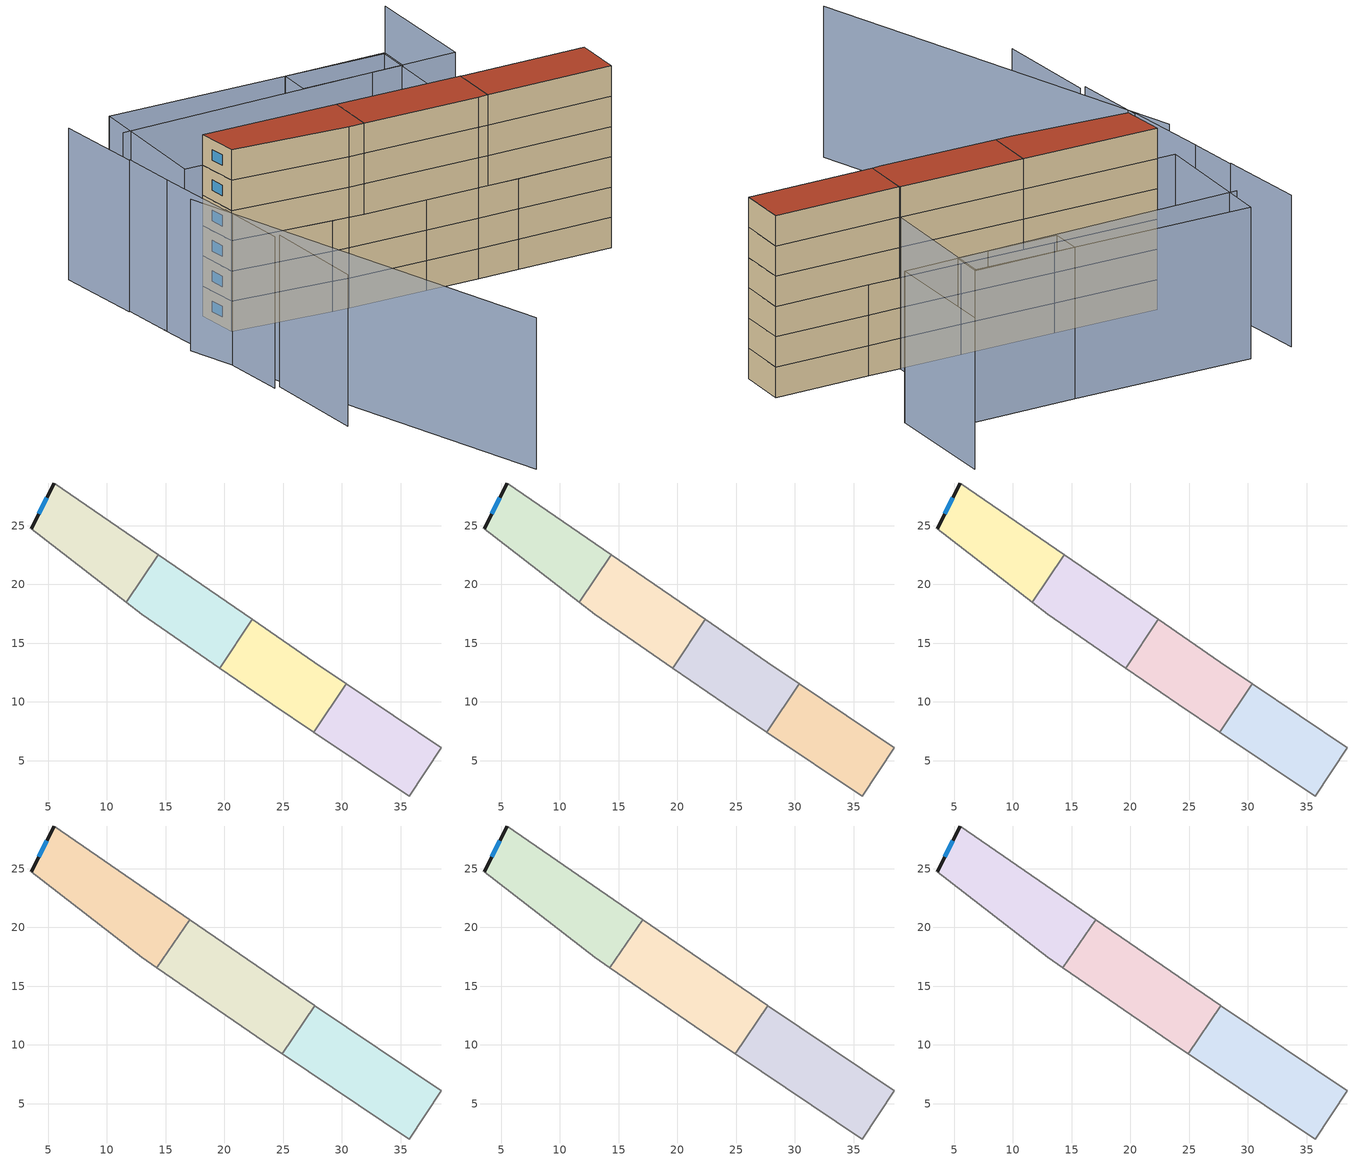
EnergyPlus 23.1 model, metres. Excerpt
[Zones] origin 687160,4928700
d3377ab985fd9727_F0_dwelling_0
 floor ground (EU_floor_Construction): 38.47,6.09 35.71,1.99 27.61,7.42 30.38,11.54 z0
 wall to d3377ab985fd9727_F0_dwelling_1 (EU_wall_Construction): 30.38,11.54 27.61,7.42 z0:3
 wall adiabatic (EU_wall_Construction): 27.61,7.42 35.71,1.99 38.47,6.09 30.38,11.54 z0:3
d3377ab985fd9727_F0_dwelling_1
 floor ground (EU_floor_Construction): 27.63,13.38 30.38,11.54 27.61,7.42 24.09,9.78 19.59,12.89 22.36,17.02 z0
 wall adiabatic (EU_wall_Construction): 19.59,12.89 24.09,9.78 27.61,7.42 / 30.38,11.54 27.63,13.38 22.36,17.02 z0:3
 wall to d3377ab985fd9727_F0_dwelling_2 (EU_wall_Construction): 22.36,17.02 19.59,12.89 z0:3
d3377ab985fd9727_F0_dwelling_2
 floor ground (EU_floor_Construction): 22.36,17.02 19.59,12.89 12.95,17.45 11.64,18.47 14.37,22.53 z0
 wall adiabatic (EU_wall_Construction): 22.36,17.02 14.37,22.53 / 11.64,18.47 12.95,17.45 19.59,12.89 z0:3
 wall to d3377ab985fd9727_F0_dwelling_3 (EU_wall_Construction): 14.37,22.53 11.64,18.47 z0:3
d3377ab985fd9727_F0_dwelling_3
 floor ground (EU_floor_Construction): 14.37,22.53 11.64,18.47 3.54,24.73 5.51,28.63 z0
 wall outside (EU_wall_Construction): 5.51,28.63 3.54,24.73 z0:3
 wall adiabatic (EU_wall_Construction): 3.54,24.73 11.64,18.47 / 14.37,22.53 5.51,28.63 z0:3
 window (EU_Window_Construction): 4.87,27.36 4.18,26 z0.98:2.02
d3377ab985fd9727_F1_dwelling_0
 floor to d3377ab985fd9727_F0_dwelling_0 (EU_floor_Construction): 38.47,6.09 35.71,1.99 27.61,7.42 30.38,11.54 z3
 wall to d3377ab985fd9727_F1_dwelling_1 (EU_wall_Construction): 30.38,11.54 27.61,7.42 z3:6
 wall adiabatic (EU_wall_Construction): 27.61,7.42 35.71,1.99 38.47,6.09 30.38,11.54 z3:6
d3377ab985fd9727_F1_dwelling_1
 floor to d3377ab985fd9727_F0_dwelling_1 (EU_floor_Construction): 27.63,13.38 30.38,11.54 27.61,7.42 24.09,9.78 19.59,12.89 22.36,17.02 z3
 wall adiabatic (EU_wall_Construction): 19.59,12.89 24.09,9.78 27.61,7.42 / 30.38,11.54 27.63,13.38 22.36,17.02 z3:6
 wall to d3377ab985fd9727_F1_dwelling_2 (EU_wall_Construction): 22.36,17.02 19.59,12.89 z3:6
d3377ab985fd9727_F1_dwelling_2
 floor to d3377ab985fd9727_F0_dwelling_2 (EU_floor_Construction): 22.36,17.02 19.59,12.89 12.95,17.45 11.64,18.47 14.37,22.53 z3
 wall adiabatic (EU_wall_Construction): 22.36,17.02 14.37,22.53 / 11.64,18.47 12.95,17.45 19.59,12.89 z3:6
 wall to d3377ab985fd9727_F1_dwelling_3 (EU_wall_Construction): 14.37,22.53 11.64,18.47 z3:6
d3377ab985fd9727_F1_dwelling_3
 floor to d3377ab985fd9727_F0_dwelling_3 (EU_floor_Construction): 14.37,22.53 11.64,18.47 3.54,24.73 5.51,28.63 z3
 wall outside (EU_wall_Construction): 5.51,28.63 3.54,24.73 z3:6
 wall adiabatic (EU_wall_Construction): 3.54,24.73 11.64,18.47 / 14.37,22.53 5.51,28.63 z3:6
 window (EU_Window_Construction): 4.87,27.36 4.18,26 z3.98:5.02
d3377ab985fd9727_F2_dwelling_0
 floor to d3377ab985fd9727_F1_dwelling_0 (EU_floor_Construction): 38.47,6.09 35.71,1.99 27.61,7.42 30.38,11.54 z6
 wall to d3377ab985fd9727_F2_dwelling_1 (EU_wall_Construction): 30.38,11.54 27.61,7.42 z6:9
 wall adiabatic (EU_wall_Construction): 27.61,7.42 35.71,1.99 38.47,6.09 30.38,11.54 z6:9
d3377ab985fd9727_F2_dwelling_1
 floor to d3377ab985fd9727_F1_dwelling_1 (EU_floor_Construction): 27.63,13.38 30.38,11.54 27.61,7.42 24.09,9.78 19.59,12.89 22.36,17.02 z6
 wall adiabatic (EU_wall_Construction): 19.59,12.89 24.09,9.78 27.61,7.42 / 30.38,11.54 27.63,13.38 22.36,17.02 z6:9
 wall to d3377ab985fd9727_F2_dwelling_2 (EU_wall_Construction): 22.36,17.02 19.59,12.89 z6:9
d3377ab985fd9727_F2_dwelling_2
 floor to d3377ab985fd9727_F1_dwelling_2 (EU_floor_Construction): 22.36,17.02 19.59,12.89 12.95,17.45 11.64,18.47 14.37,22.53 z6
 wall adiabatic (EU_wall_Construction): 22.36,17.02 14.37,22.53 / 11.64,18.47 12.95,17.45 19.59,12.89 z6:9
 wall to d3377ab985fd9727_F2_dwelling_3 (EU_wall_Construction): 14.37,22.53 11.64,18.47 z6:9
d3377ab985fd9727_F2_dwelling_3
 floor to d3377ab985fd9727_F1_dwelling_3 (EU_floor_Construction): 14.37,22.53 11.64,18.47 3.54,24.73 5.51,28.63 z6
 wall outside (EU_wall_Construction): 5.51,28.63 3.54,24.73 z6:9
 wall adiabatic (EU_wall_Construction): 3.54,24.73 11.64,18.47 / 14.37,22.53 5.51,28.63 z6:9
 window (EU_Window_Construction): 4.87,27.36 4.18,26 z6.98:8.02
d3377ab985fd9727_F3_dwelling_0
 floor to d3377ab985fd9727_F2_dwelling_0 (EU_floor_Construction): 38.47,6.09 35.71,1.99 27.62,7.42 30.38,11.54 z9
 floor to d3377ab985fd9727_F2_dwelling_1 (EU_floor_Construction): 30.38,11.54 27.62,7.42 24.9,9.24 27.7,13.33 z9
 wall to d3377ab985fd9727_F3_dwelling_1 (EU_wall_Construction): 27.7,13.33 24.9,9.24 z9:12
 wall adiabatic (EU_wall_Construction): 24.9,9.24 35.71,1.99 38.47,6.09 27.7,13.33 z9:12
d3377ab985fd9727_F3_dwelling_1
 floor to d3377ab985fd9727_F2_dwelling_1 (EU_floor_Construction): 27.63,13.38 27.7,13.33 24.9,9.24 24.09,9.78 19.59,12.89 22.36,17.02 z9
 floor to d3377ab985fd9727_F2_dwelling_2 (EU_floor_Construction): 22.36,17.02 19.59,12.89 14.24,16.56 17.06,20.67 z9
 wall adiabatic (EU_wall_Construction): 14.24,16.56 24.09,9.78 24.9,9.24 / 27.7,13.33 27.63,13.38 17.06,20.67 z9:12
 wall to d3377ab985fd9727_F3_dwelling_2 (EU_wall_Construction): 17.06,20.67 14.24,16.56 z9:12
d3377ab985fd9727_F3_dwelling_2
 floor to d3377ab985fd9727_F2_dwelling_2 (EU_floor_Construction): 17.06,20.67 14.24,16.56 12.95,17.45 11.64,18.47 14.37,22.53 z9
 floor to d3377ab985fd9727_F2_dwelling_3 (EU_floor_Construction): 14.37,22.53 11.64,18.47 3.54,24.73 5.51,28.63 z9
 wall outside (EU_wall_Construction): 5.51,28.63 3.54,24.73 z9:12
 wall adiabatic (EU_wall_Construction): 17.06,20.67 5.51,28.63 / 3.54,24.73 12.95,17.45 14.24,16.56 z9:12
 window (EU_Window_Construction): 4.87,27.36 4.18,26 z9.98:11.02
d3377ab985fd9727_F4_dwelling_0
 floor to d3377ab985fd9727_F3_dwelling_0 (EU_floor_Construction): 38.47,6.09 35.71,1.99 24.9,9.24 27.7,13.33 z12
 wall to d3377ab985fd9727_F4_dwelling_1 (EU_wall_Construction): 27.7,13.33 24.9,9.24 z12:15
 wall adiabatic (EU_wall_Construction): 24.9,9.24 35.71,1.99 38.47,6.09 27.7,13.33 z12:15
d3377ab985fd9727_F4_dwelling_1
 floor to d3377ab985fd9727_F3_dwelling_1 (EU_floor_Construction): 27.63,13.38 27.7,13.33 24.9,9.24 24.09,9.78 14.24,16.56 17.06,20.67 z12
 wall adiabatic (EU_wall_Construction): 14.24,16.56 24.09,9.78 24.9,9.24 / 27.7,13.33 27.63,13.38 17.06,20.67 z12:15
 wall to d3377ab985fd9727_F4_dwelling_2 (EU_wall_Construction): 17.06,20.67 14.24,16.56 z12:15
d3377ab985fd9727_F4_dwelling_2
 floor to d3377ab985fd9727_F3_dwelling_2 (EU_floor_Construction): 17.06,20.67 14.24,16.56 12.95,17.45 3.54,24.73 5.51,28.63 z12
 wall outside (EU_wall_Construction): 5.51,28.63 3.54,24.73 z12:15
 wall adiabatic (EU_wall_Construction): 17.06,20.67 5.51,28.63 / 3.54,24.73 12.95,17.45 14.24,16.56 z12:15
 window (EU_Window_Construction): 4.87,27.36 4.18,26 z12.98:14.02
d3377ab985fd9727_F5_dwelling_0
 floor to d3377ab985fd9727_F4_dwelling_0 (EU_floor_Construction): 38.47,6.09 35.71,1.99 24.9,9.24 27.7,13.33 z15
 wall to d3377ab985fd9727_F5_dwelling_1 (EU_wall_Construction): 27.7,13.33 24.9,9.24 z15:18
 wall adiabatic (EU_wall_Construction): 24.9,9.24 35.71,1.99 38.47,6.09 27.7,13.33 z15:18
 roof outside (EU_roof_Construction): 35.71,1.99 38.47,6.09 27.7,13.33 24.9,9.24 z18
d3377ab985fd9727_F5_dwelling_1
 floor to d3377ab985fd9727_F4_dwelling_1 (EU_floor_Construction): 27.63,13.38 27.7,13.33 24.9,9.24 24.09,9.78 14.24,16.56 17.06,20.67 z15
 wall adiabatic (EU_wall_Construction): 14.24,16.56 24.09,9.78 24.9,9.24 / 27.7,13.33 27.63,13.38 17.06,20.67 z15:18
 wall to d3377ab985fd9727_F5_dwelling_2 (EU_wall_Construction): 17.06,20.67 14.24,16.56 z15:18
 roof outside (EU_roof_Construction): 24.9,9.24 27.7,13.33 27.63,13.38 17.06,20.67 14.24,16.56 24.09,9.78 z18
d3377ab985fd9727_F5_dwelling_2
 floor to d3377ab985fd9727_F4_dwelling_2 (EU_floor_Construction): 17.06,20.67 14.24,16.56 12.95,17.45 3.54,24.73 5.51,28.63 z15
 wall outside (EU_wall_Construction): 5.51,28.63 3.54,24.73 z15:18
 wall adiabatic (EU_wall_Construction): 17.06,20.67 5.51,28.63 / 3.54,24.73 12.95,17.45 14.24,16.56 z15:18
 window (EU_Window_Construction): 4.87,27.36 4.18,26 z15.98:17.02
 roof outside (EU_roof_Construction): 14.24,16.56 17.06,20.67 5.51,28.63 3.54,24.73 12.95,17.45 z18
shading: -12.57,-13.68 -2,26.2 / -2.74,22.4 -6.35,15.64 / 1.23,30.38 -2.93,22.25 / 45.26,29.41 38.56,19.09 / 38.56,19.09 8.95,38.31 / -5.87,15.37 -11.24,5.94 / 3.73,35.11 1.1,30.15 / 7.77,43.25 3.63,35.11 / 26.96,30.66 35.63,24.83 / 35.63,24.83 33.8,22.12 / 33.8,22.12 25.14,27.95 / 25.14,27.95 26.96,30.66 / 27.63,13.38 3.97,29.7 / 3.97,29.7 11.83,41.09 / 11.83,41.09 35.49,24.78 / 35.49,24.78 27.63,13.38 z0:15
[Building]
EU S2 Campaign: North Axis=0; Terrain=City; Solar Distribution=FullExterior
[Site:Location]
Bologna: Latitude=44.5; Longitude=11.25; Time Zone=1; Elevation=37
[SizingPeriod:WeatherFileDays]
AnnualSizingPeriod: Begin Month=1; Begin Day of Month=1; End Month=12; End Day of Month=31; Day of Week for Start Day=Monday; Use Weather File Daylight Saving Period=No; Use Weather File Rain and Snow Indicators=No
[MATERIAL]
EU_InternalMass_Material: Roughness=MediumRough; Thickness=0.1; Conductivity=1; Density=1800; Specific Heat=900; Thermal Absorptance=0.9; Solar Absorptance=0.7; Visible Absorptance=0.7
[MATERIAL:NOMASS] Roughness=MediumRough; Thermal Absorptance=0.9; Solar Absorptance=0.7; Visible Absorptance=0.7
Name | Thermal Resistance
EU_wall_NoMass | 0.905828
EU_roof_NoMass | 0.37593
EU_floor_NoMass | 0.67114
[WINDOWMATERIAL:SIMPLEGLAZINGSYSTEM]
EU_Window_SimpleGlazing: UFactor=4.52486; Solar Heat Gain Coefficient=0.85; Visible Transmittance=0.85
[CONSTRUCTION]
EU_wall_Construction: EU_wall_NoMass
EU_roof_Construction: EU_roof_NoMass
EU_floor_Construction: EU_floor_NoMass
EU_Window_Construction: EU_Window_SimpleGlazing
EU_InternalMass_Construction: EU_InternalMass_Material
[ZONE] Type=1; Multiplier=1; Ceiling Height=autocalculate; Floor Area=autocalculate; Part of Total Floor Area=Yes
Name | Volume
d3377ab985fd9727_F0_dwelling_0; d3377ab985fd9727_F1_dwelling_0; d3377ab985fd9727_F2_dwelling_0 | 144.777
d3377ab985fd9727_F3_dwelling_0; d3377ab985fd9727_F4_dwelling_0; d3377ab985fd9727_F5_dwelling_0 | 193.027
d3377ab985fd9727_F0_dwelling_1; d3377ab985fd9727_F1_dwelling_1; d3377ab985fd9727_F2_dwelling_1 | 144.761
d3377ab985fd9727_F3_dwelling_1; d3377ab985fd9727_F4_dwelling_1; d3377ab985fd9727_F5_dwelling_1 | 193.024
d3377ab985fd9727_F0_dwelling_2; d3377ab985fd9727_F1_dwelling_2; d3377ab985fd9727_F2_dwelling_2 | 144.787
d3377ab985fd9727_F3_dwelling_2; d3377ab985fd9727_F4_dwelling_2; d3377ab985fd9727_F5_dwelling_2 | 193.025
d3377ab985fd9727_F0_dwelling_3; d3377ab985fd9727_F1_dwelling_3; d3377ab985fd9727_F2_dwelling_3 | 144.766
[INTERNALMASS] Construction=EU_InternalMass_Construction
Name | Zone or ZoneList | Surface Area
d3377ab985fd9727_F0_dwelling_0_EU_InternalMass | d3377ab985fd9727_F0_dwelling_0 | 48.2591
d3377ab985fd9727_F0_dwelling_1_EU_InternalMass | d3377ab985fd9727_F0_dwelling_1 | 48.2537
d3377ab985fd9727_F0_dwelling_2_EU_InternalMass | d3377ab985fd9727_F0_dwelling_2 | 48.2626
d3377ab985fd9727_F0_dwelling_3_EU_InternalMass | d3377ab985fd9727_F0_dwelling_3 | 48.2548
d3377ab985fd9727_F1_dwelling_0_EU_InternalMass | d3377ab985fd9727_F1_dwelling_0 | 48.2591
d3377ab985fd9727_F1_dwelling_1_EU_InternalMass | d3377ab985fd9727_F1_dwelling_1 | 48.2537
d3377ab985fd9727_F1_dwelling_2_EU_InternalMass | d3377ab985fd9727_F1_dwelling_2 | 48.2626
d3377ab985fd9727_F1_dwelling_3_EU_InternalMass | d3377ab985fd9727_F1_dwelling_3 | 48.2548
d3377ab985fd9727_F2_dwelling_0_EU_InternalMass | d3377ab985fd9727_F2_dwelling_0 | 48.2591
d3377ab985fd9727_F2_dwelling_1_EU_InternalMass | d3377ab985fd9727_F2_dwelling_1 | 48.2537
d3377ab985fd9727_F2_dwelling_2_EU_InternalMass | d3377ab985fd9727_F2_dwelling_2 | 48.2626
d3377ab985fd9727_F2_dwelling_3_EU_InternalMass | d3377ab985fd9727_F2_dwelling_3 | 48.2548
d3377ab985fd9727_F3_dwelling_0_EU_InternalMass | d3377ab985fd9727_F3_dwelling_0 | 64.3425
d3377ab985fd9727_F3_dwelling_1_EU_InternalMass | d3377ab985fd9727_F3_dwelling_1 | 64.3413
d3377ab985fd9727_F3_dwelling_2_EU_InternalMass | d3377ab985fd9727_F3_dwelling_2 | 64.3411
d3377ab985fd9727_F4_dwelling_0_EU_InternalMass | d3377ab985fd9727_F4_dwelling_0 | 64.3425
d3377ab985fd9727_F4_dwelling_1_EU_InternalMass | d3377ab985fd9727_F4_dwelling_1 | 64.3413
d3377ab985fd9727_F4_dwelling_2_EU_InternalMass | d3377ab985fd9727_F4_dwelling_2 | 64.3411
d3377ab985fd9727_F5_dwelling_0_EU_InternalMass | d3377ab985fd9727_F5_dwelling_0 | 64.3425
d3377ab985fd9727_F5_dwelling_1_EU_InternalMass | d3377ab985fd9727_F5_dwelling_1 | 64.3413
d3377ab985fd9727_F5_dwelling_2_EU_InternalMass | d3377ab985fd9727_F5_dwelling_2 | 64.3411
[OTHEREQUIPMENT] Fuel Type=Electricity; Design Level Calculation Method=Watts/Area; Power per Zone Floor Area=1; Fraction Latent=0; Fraction Radiant=0; Fraction Lost=0; Carbon Dioxide Generation Rate=0; EndUse Subcategory=EU_Step8_InternalGains
Name | Zone or ZoneList or Space or SpaceList | Schedule
EU_Step8_InternalGain_d3377ab985fd9727_F0_dwelling_0_f000 | d3377ab985fd9727_F0_dwelling_0 | EU_Step8_GainSchedule_d3377ab985fd9727_F0_dwelling_0_f000
EU_Step8_InternalGain_d3377ab985fd9727_F0_dwelling_1_f000 | d3377ab985fd9727_F0_dwelling_1 | EU_Step8_GainSchedule_d3377ab985fd9727_F0_dwelling_1_f000
EU_Step8_InternalGain_d3377ab985fd9727_F0_dwelling_2_f000 | d3377ab985fd9727_F0_dwelling_2 | EU_Step8_GainSchedule_d3377ab985fd9727_F0_dwelling_2_f000
EU_Step8_InternalGain_d3377ab985fd9727_F0_dwelling_3_f000 | d3377ab985fd9727_F0_dwelling_3 | EU_Step8_GainSchedule_d3377ab985fd9727_F0_dwelling_3_f000
EU_Step8_InternalGain_d3377ab985fd9727_F1_dwelling_0_f000 | d3377ab985fd9727_F1_dwelling_0 | EU_Step8_GainSchedule_d3377ab985fd9727_F1_dwelling_0_f000
EU_Step8_InternalGain_d3377ab985fd9727_F1_dwelling_1_f000 | d3377ab985fd9727_F1_dwelling_1 | EU_Step8_GainSchedule_d3377ab985fd9727_F1_dwelling_1_f000
EU_Step8_InternalGain_d3377ab985fd9727_F1_dwelling_2_f000 | d3377ab985fd9727_F1_dwelling_2 | EU_Step8_GainSchedule_d3377ab985fd9727_F1_dwelling_2_f000
EU_Step8_InternalGain_d3377ab985fd9727_F1_dwelling_3_f000 | d3377ab985fd9727_F1_dwelling_3 | EU_Step8_GainSchedule_d3377ab985fd9727_F1_dwelling_3_f000
EU_Step8_InternalGain_d3377ab985fd9727_F2_dwelling_0_f000 | d3377ab985fd9727_F2_dwelling_0 | EU_Step8_GainSchedule_d3377ab985fd9727_F2_dwelling_0_f000
EU_Step8_InternalGain_d3377ab985fd9727_F2_dwelling_1_f000 | d3377ab985fd9727_F2_dwelling_1 | EU_Step8_GainSchedule_d3377ab985fd9727_F2_dwelling_1_f000
EU_Step8_InternalGain_d3377ab985fd9727_F2_dwelling_2_f000 | d3377ab985fd9727_F2_dwelling_2 | EU_Step8_GainSchedule_d3377ab985fd9727_F2_dwelling_2_f000
EU_Step8_InternalGain_d3377ab985fd9727_F2_dwelling_3_f000 | d3377ab985fd9727_F2_dwelling_3 | EU_Step8_GainSchedule_d3377ab985fd9727_F2_dwelling_3_f000
EU_Step8_InternalGain_d3377ab985fd9727_F3_dwelling_0_f000 | d3377ab985fd9727_F3_dwelling_0 | EU_Step8_GainSchedule_d3377ab985fd9727_F3_dwelling_0_f000
EU_Step8_InternalGain_d3377ab985fd9727_F3_dwelling_1_f000 | d3377ab985fd9727_F3_dwelling_1 | EU_Step8_GainSchedule_d3377ab985fd9727_F3_dwelling_1_f000
EU_Step8_InternalGain_d3377ab985fd9727_F3_dwelling_2_f000 | d3377ab985fd9727_F3_dwelling_2 | EU_Step8_GainSchedule_d3377ab985fd9727_F3_dwelling_2_f000
EU_Step8_InternalGain_d3377ab985fd9727_F4_dwelling_0_f000 | d3377ab985fd9727_F4_dwelling_0 | EU_Step8_GainSchedule_d3377ab985fd9727_F4_dwelling_0_f000
EU_Step8_InternalGain_d3377ab985fd9727_F4_dwelling_1_f000 | d3377ab985fd9727_F4_dwelling_1 | EU_Step8_GainSchedule_d3377ab985fd9727_F4_dwelling_1_f000
EU_Step8_InternalGain_d3377ab985fd9727_F4_dwelling_2_f000 | d3377ab985fd9727_F4_dwelling_2 | EU_Step8_GainSchedule_d3377ab985fd9727_F4_dwelling_2_f000
EU_Step8_InternalGain_d3377ab985fd9727_F5_dwelling_0_f000 | d3377ab985fd9727_F5_dwelling_0 | EU_Step8_GainSchedule_d3377ab985fd9727_F5_dwelling_0_f000
EU_Step8_InternalGain_d3377ab985fd9727_F5_dwelling_1_f000 | d3377ab985fd9727_F5_dwelling_1 | EU_Step8_GainSchedule_d3377ab985fd9727_F5_dwelling_1_f000
EU_Step8_InternalGain_d3377ab985fd9727_F5_dwelling_2_f000 | d3377ab985fd9727_F5_dwelling_2 | EU_Step8_GainSchedule_d3377ab985fd9727_F5_dwelling_2_f000
[ZONEVENTILATION:DESIGNFLOWRATE] Schedule=EU_AlwaysOn; Design Flow Rate Calculation Method=AirChanges/Hour; Air Changes per Hour=0.73129; Ventilation Type=Natural; Fan Pressure Rise=0; Fan Total Efficiency=1; Constant Term Coefficient=1; Temperature Term Coefficient=0; Velocity Term Coefficient=0; Velocity Squared Term Coefficient=0; Minimum Indoor Temperature=-100; Maximum Indoor Temperature=100; Delta Temperature=-100; Minimum Outdoor Temperature=-100; Maximum Outdoor Temperature=100; Maximum Wind Speed=40
Name | Zone or ZoneList or Space or SpaceList
EU_ConstantAir_d3377ab985fd9727_F0_dwelling_0 | d3377ab985fd9727_F0_dwelling_0
EU_ConstantAir_d3377ab985fd9727_F0_dwelling_1 | d3377ab985fd9727_F0_dwelling_1
EU_ConstantAir_d3377ab985fd9727_F0_dwelling_2 | d3377ab985fd9727_F0_dwelling_2
EU_ConstantAir_d3377ab985fd9727_F0_dwelling_3 | d3377ab985fd9727_F0_dwelling_3
EU_ConstantAir_d3377ab985fd9727_F1_dwelling_0 | d3377ab985fd9727_F1_dwelling_0
EU_ConstantAir_d3377ab985fd9727_F1_dwelling_1 | d3377ab985fd9727_F1_dwelling_1
EU_ConstantAir_d3377ab985fd9727_F1_dwelling_2 | d3377ab985fd9727_F1_dwelling_2
EU_ConstantAir_d3377ab985fd9727_F1_dwelling_3 | d3377ab985fd9727_F1_dwelling_3
EU_ConstantAir_d3377ab985fd9727_F2_dwelling_0 | d3377ab985fd9727_F2_dwelling_0
EU_ConstantAir_d3377ab985fd9727_F2_dwelling_1 | d3377ab985fd9727_F2_dwelling_1
EU_ConstantAir_d3377ab985fd9727_F2_dwelling_2 | d3377ab985fd9727_F2_dwelling_2
EU_ConstantAir_d3377ab985fd9727_F2_dwelling_3 | d3377ab985fd9727_F2_dwelling_3
EU_ConstantAir_d3377ab985fd9727_F3_dwelling_0 | d3377ab985fd9727_F3_dwelling_0
EU_ConstantAir_d3377ab985fd9727_F3_dwelling_1 | d3377ab985fd9727_F3_dwelling_1
EU_ConstantAir_d3377ab985fd9727_F3_dwelling_2 | d3377ab985fd9727_F3_dwelling_2
EU_ConstantAir_d3377ab985fd9727_F4_dwelling_0 | d3377ab985fd9727_F4_dwelling_0
EU_ConstantAir_d3377ab985fd9727_F4_dwelling_1 | d3377ab985fd9727_F4_dwelling_1
EU_ConstantAir_d3377ab985fd9727_F4_dwelling_2 | d3377ab985fd9727_F4_dwelling_2
EU_ConstantAir_d3377ab985fd9727_F5_dwelling_0 | d3377ab985fd9727_F5_dwelling_0
EU_ConstantAir_d3377ab985fd9727_F5_dwelling_1 | d3377ab985fd9727_F5_dwelling_1
EU_ConstantAir_d3377ab985fd9727_F5_dwelling_2 | d3377ab985fd9727_F5_dwelling_2
[HVACTEMPLATE:THERMOSTAT] Constant Heating Setpoint=20; Constant Cooling Setpoint=50
EU_HeatOnly_d3377ab985fd9727_F0_dwelling_0; EU_HeatOnly_d3377ab985fd9727_F0_dwelling_1; EU_HeatOnly_d3377ab985fd9727_F0_dwelling_2; EU_HeatOnly_d3377ab985fd9727_F0_dwelling_3; EU_HeatOnly_d3377ab985fd9727_F1_dwelling_0; EU_HeatOnly_d3377ab985fd9727_F1_dwelling_1; EU_HeatOnly_d3377ab985fd9727_F1_dwelling_2; EU_HeatOnly_d3377ab985fd9727_F1_dwelling_3; EU_HeatOnly_d3377ab985fd9727_F2_dwelling_0; EU_HeatOnly_d3377ab985fd9727_F2_dwelling_1; EU_HeatOnly_d3377ab985fd9727_F2_dwelling_2; EU_HeatOnly_d3377ab985fd9727_F2_dwelling_3; EU_HeatOnly_d3377ab985fd9727_F3_dwelling_0; EU_HeatOnly_d3377ab985fd9727_F3_dwelling_1; EU_HeatOnly_d3377ab985fd9727_F3_dwelling_2; EU_HeatOnly_d3377ab985fd9727_F4_dwelling_0; EU_HeatOnly_d3377ab985fd9727_F4_dwelling_1; EU_HeatOnly_d3377ab985fd9727_F4_dwelling_2; EU_HeatOnly_d3377ab985fd9727_F5_dwelling_0; EU_HeatOnly_d3377ab985fd9727_F5_dwelling_1; EU_HeatOnly_d3377ab985fd9727_F5_dwelling_2
[HVACTEMPLATE:ZONE:IDEALLOADSAIRSYSTEM] System Availability Schedule=EU_AlwaysOn; Maximum Heating Supply Air Temperature=50; Minimum Cooling Supply Air Temperature=13; Maximum Heating Supply Air Humidity Ratio=0.0156; Minimum Cooling Supply Air Humidity Ratio=0.0077; Heating Limit=NoLimit; Cooling Limit=NoLimit; Heating Availability Schedule=EU_AlwaysOn; Cooling Availability Schedule=EU_CoolingOff; Dehumidification Control Type=ConstantSensibleHeatRatio; Cooling Sensible Heat Ratio=0.7; Dehumidification Setpoint=60; Humidification Control Type=None; Humidification Setpoint=30; Outdoor Air Method=None; Outdoor Air Flow Rate per Person=0.00944; Outdoor Air Flow Rate per Zone Floor Area=0; Outdoor Air Flow Rate per Zone=0; Demand Controlled Ventilation Type=None; Outdoor Air Economizer Type=NoEconomizer; Heat Recovery Type=None; Sensible Heat Recovery Effectiveness=0.7; Latent Heat Recovery Effectiveness=0.65
Name | Template Thermostat
d3377ab985fd9727_F0_dwelling_0 | EU_HeatOnly_d3377ab985fd9727_F0_dwelling_0
d3377ab985fd9727_F0_dwelling_1 | EU_HeatOnly_d3377ab985fd9727_F0_dwelling_1
d3377ab985fd9727_F0_dwelling_2 | EU_HeatOnly_d3377ab985fd9727_F0_dwelling_2
d3377ab985fd9727_F0_dwelling_3 | EU_HeatOnly_d3377ab985fd9727_F0_dwelling_3
d3377ab985fd9727_F1_dwelling_0 | EU_HeatOnly_d3377ab985fd9727_F1_dwelling_0
d3377ab985fd9727_F1_dwelling_1 | EU_HeatOnly_d3377ab985fd9727_F1_dwelling_1
d3377ab985fd9727_F1_dwelling_2 | EU_HeatOnly_d3377ab985fd9727_F1_dwelling_2
d3377ab985fd9727_F1_dwelling_3 | EU_HeatOnly_d3377ab985fd9727_F1_dwelling_3
d3377ab985fd9727_F2_dwelling_0 | EU_HeatOnly_d3377ab985fd9727_F2_dwelling_0
d3377ab985fd9727_F2_dwelling_1 | EU_HeatOnly_d3377ab985fd9727_F2_dwelling_1
d3377ab985fd9727_F2_dwelling_2 | EU_HeatOnly_d3377ab985fd9727_F2_dwelling_2
d3377ab985fd9727_F2_dwelling_3 | EU_HeatOnly_d3377ab985fd9727_F2_dwelling_3
d3377ab985fd9727_F3_dwelling_0 | EU_HeatOnly_d3377ab985fd9727_F3_dwelling_0
d3377ab985fd9727_F3_dwelling_1 | EU_HeatOnly_d3377ab985fd9727_F3_dwelling_1
d3377ab985fd9727_F3_dwelling_2 | EU_HeatOnly_d3377ab985fd9727_F3_dwelling_2
d3377ab985fd9727_F4_dwelling_0 | EU_HeatOnly_d3377ab985fd9727_F4_dwelling_0
d3377ab985fd9727_F4_dwelling_1 | EU_HeatOnly_d3377ab985fd9727_F4_dwelling_1
d3377ab985fd9727_F4_dwelling_2 | EU_HeatOnly_d3377ab985fd9727_F4_dwelling_2
d3377ab985fd9727_F5_dwelling_0 | EU_HeatOnly_d3377ab985fd9727_F5_dwelling_0
d3377ab985fd9727_F5_dwelling_1 | EU_HeatOnly_d3377ab985fd9727_F5_dwelling_1
d3377ab985fd9727_F5_dwelling_2 | EU_HeatOnly_d3377ab985fd9727_F5_dwelling_2
[SIZING:ZONE] Zone Cooling Design Supply Air Temperature Input Method=SupplyAirTemperature; Zone Cooling Design Supply Air Temperature=13; Zone Heating Design Supply Air Temperature Input Method=SupplyAirTemperature; Zone Heating Design Supply Air Temperature=50; Zone Cooling Design Supply Air Humidity Ratio=0.008; Zone Heating Design Supply Air Humidity Ratio=0.008; Cooling Design Air Flow Method=DesignDay; Cooling Design Air Flow Rate=0; Cooling Minimum Air Flow per Zone Floor Area=0.000762; Cooling Minimum Air Flow=0; Cooling Minimum Air Flow Fraction=0.2; Heating Design Air Flow Method=DesignDay; Heating Design Air Flow Rate=0; Heating Maximum Air Flow per Zone Floor Area=0.002032; Heating Maximum Air Flow=0.141576; Heating Maximum Air Flow Fraction=0.3; Account for Dedicated Outdoor Air System=No; Dedicated Outdoor Air System Control Strategy=NeutralSupplyAir; Dedicated Outdoor Air Low Setpoint Temperature for Design=autosize; Dedicated Outdoor Air High Setpoint Temperature for Design=autosize; Zone Load Sizing Method=Sensible Load Only No Latent Load; Zone Latent Cooling Design Supply Air Humidity Ratio Input Method=HumidityRatioDifference; Zone Cooling Design Supply Air Humidity Ratio Difference=0.005; Zone Latent Heating Design Supply Air Humidity Ratio Input Method=HumidityRatioDifference; Zone Humidification Design Supply Air Humidity Ratio Difference=0.005
d3377ab985fd9727_F0_dwelling_0; d3377ab985fd9727_F0_dwelling_1; d3377ab985fd9727_F0_dwelling_2; d3377ab985fd9727_F0_dwelling_3; d3377ab985fd9727_F1_dwelling_0; d3377ab985fd9727_F1_dwelling_1; d3377ab985fd9727_F1_dwelling_2; d3377ab985fd9727_F1_dwelling_3; d3377ab985fd9727_F2_dwelling_0; d3377ab985fd9727_F2_dwelling_1; d3377ab985fd9727_F2_dwelling_2; d3377ab985fd9727_F2_dwelling_3; d3377ab985fd9727_F3_dwelling_0; d3377ab985fd9727_F3_dwelling_1; d3377ab985fd9727_F3_dwelling_2; d3377ab985fd9727_F4_dwelling_0; d3377ab985fd9727_F4_dwelling_1; d3377ab985fd9727_F4_dwelling_2; d3377ab985fd9727_F5_dwelling_0; d3377ab985fd9727_F5_dwelling_1; d3377ab985fd9727_F5_dwelling_2
[SCHEDULE:CONSTANT]
Name | Hourly Value
EU_AlwaysOn | 1
EU_CoolingOff | 0
[SCHEDULE:FILE] Column Number=1; Rows to Skip at Top=0; Number of Hours of Data=8760; Column Separator=Comma; Interpolate to Timestep=No; Minutes per Item=60; Adjust Schedule for Daylight Savings=Yes
Name | File
EU_Step8_GainSchedule_d3377ab985fd9727_F0_dwelling_0_f000 | ../../schedules/d3377ab985fd9727/d3377ab985fd9727_F0_dwelling_0_f000_gain.csv
EU_Step8_GainSchedule_d3377ab985fd9727_F0_dwelling_1_f000 | ../../schedules/d3377ab985fd9727/d3377ab985fd9727_F0_dwelling_1_f000_gain.csv
EU_Step8_GainSchedule_d3377ab985fd9727_F0_dwelling_2_f000 | ../../schedules/d3377ab985fd9727/d3377ab985fd9727_F0_dwelling_2_f000_gain.csv
EU_Step8_GainSchedule_d3377ab985fd9727_F0_dwelling_3_f000 | ../../schedules/d3377ab985fd9727/d3377ab985fd9727_F0_dwelling_3_f000_gain.csv
EU_Step8_GainSchedule_d3377ab985fd9727_F1_dwelling_0_f000 | ../../schedules/d3377ab985fd9727/d3377ab985fd9727_F1_dwelling_0_f000_gain.csv
EU_Step8_GainSchedule_d3377ab985fd9727_F1_dwelling_1_f000 | ../../schedules/d3377ab985fd9727/d3377ab985fd9727_F1_dwelling_1_f000_gain.csv
EU_Step8_GainSchedule_d3377ab985fd9727_F1_dwelling_2_f000 | ../../schedules/d3377ab985fd9727/d3377ab985fd9727_F1_dwelling_2_f000_gain.csv
EU_Step8_GainSchedule_d3377ab985fd9727_F1_dwelling_3_f000 | ../../schedules/d3377ab985fd9727/d3377ab985fd9727_F1_dwelling_3_f000_gain.csv
EU_Step8_GainSchedule_d3377ab985fd9727_F2_dwelling_0_f000 | ../../schedules/d3377ab985fd9727/d3377ab985fd9727_F2_dwelling_0_f000_gain.csv
EU_Step8_GainSchedule_d3377ab985fd9727_F2_dwelling_1_f000 | ../../schedules/d3377ab985fd9727/d3377ab985fd9727_F2_dwelling_1_f000_gain.csv
EU_Step8_GainSchedule_d3377ab985fd9727_F2_dwelling_2_f000 | ../../schedules/d3377ab985fd9727/d3377ab985fd9727_F2_dwelling_2_f000_gain.csv
EU_Step8_GainSchedule_d3377ab985fd9727_F2_dwelling_3_f000 | ../../schedules/d3377ab985fd9727/d3377ab985fd9727_F2_dwelling_3_f000_gain.csv
EU_Step8_GainSchedule_d3377ab985fd9727_F3_dwelling_0_f000 | ../../schedules/d3377ab985fd9727/d3377ab985fd9727_F3_dwelling_0_f000_gain.csv
EU_Step8_GainSchedule_d3377ab985fd9727_F3_dwelling_1_f000 | ../../schedules/d3377ab985fd9727/d3377ab985fd9727_F3_dwelling_1_f000_gain.csv
EU_Step8_GainSchedule_d3377ab985fd9727_F3_dwelling_2_f000 | ../../schedules/d3377ab985fd9727/d3377ab985fd9727_F3_dwelling_2_f000_gain.csv
EU_Step8_GainSchedule_d3377ab985fd9727_F4_dwelling_0_f000 | ../../schedules/d3377ab985fd9727/d3377ab985fd9727_F4_dwelling_0_f000_gain.csv
EU_Step8_GainSchedule_d3377ab985fd9727_F4_dwelling_1_f000 | ../../schedules/d3377ab985fd9727/d3377ab985fd9727_F4_dwelling_1_f000_gain.csv
EU_Step8_GainSchedule_d3377ab985fd9727_F4_dwelling_2_f000 | ../../schedules/d3377ab985fd9727/d3377ab985fd9727_F4_dwelling_2_f000_gain.csv
EU_Step8_GainSchedule_d3377ab985fd9727_F5_dwelling_0_f000 | ../../schedules/d3377ab985fd9727/d3377ab985fd9727_F5_dwelling_0_f000_gain.csv
EU_Step8_GainSchedule_d3377ab985fd9727_F5_dwelling_1_f000 | ../../schedules/d3377ab985fd9727/d3377ab985fd9727_F5_dwelling_1_f000_gain.csv
EU_Step8_GainSchedule_d3377ab985fd9727_F5_dwelling_2_f000 | ../../schedules/d3377ab985fd9727/d3377ab985fd9727_F5_dwelling_2_f000_gain.csv
